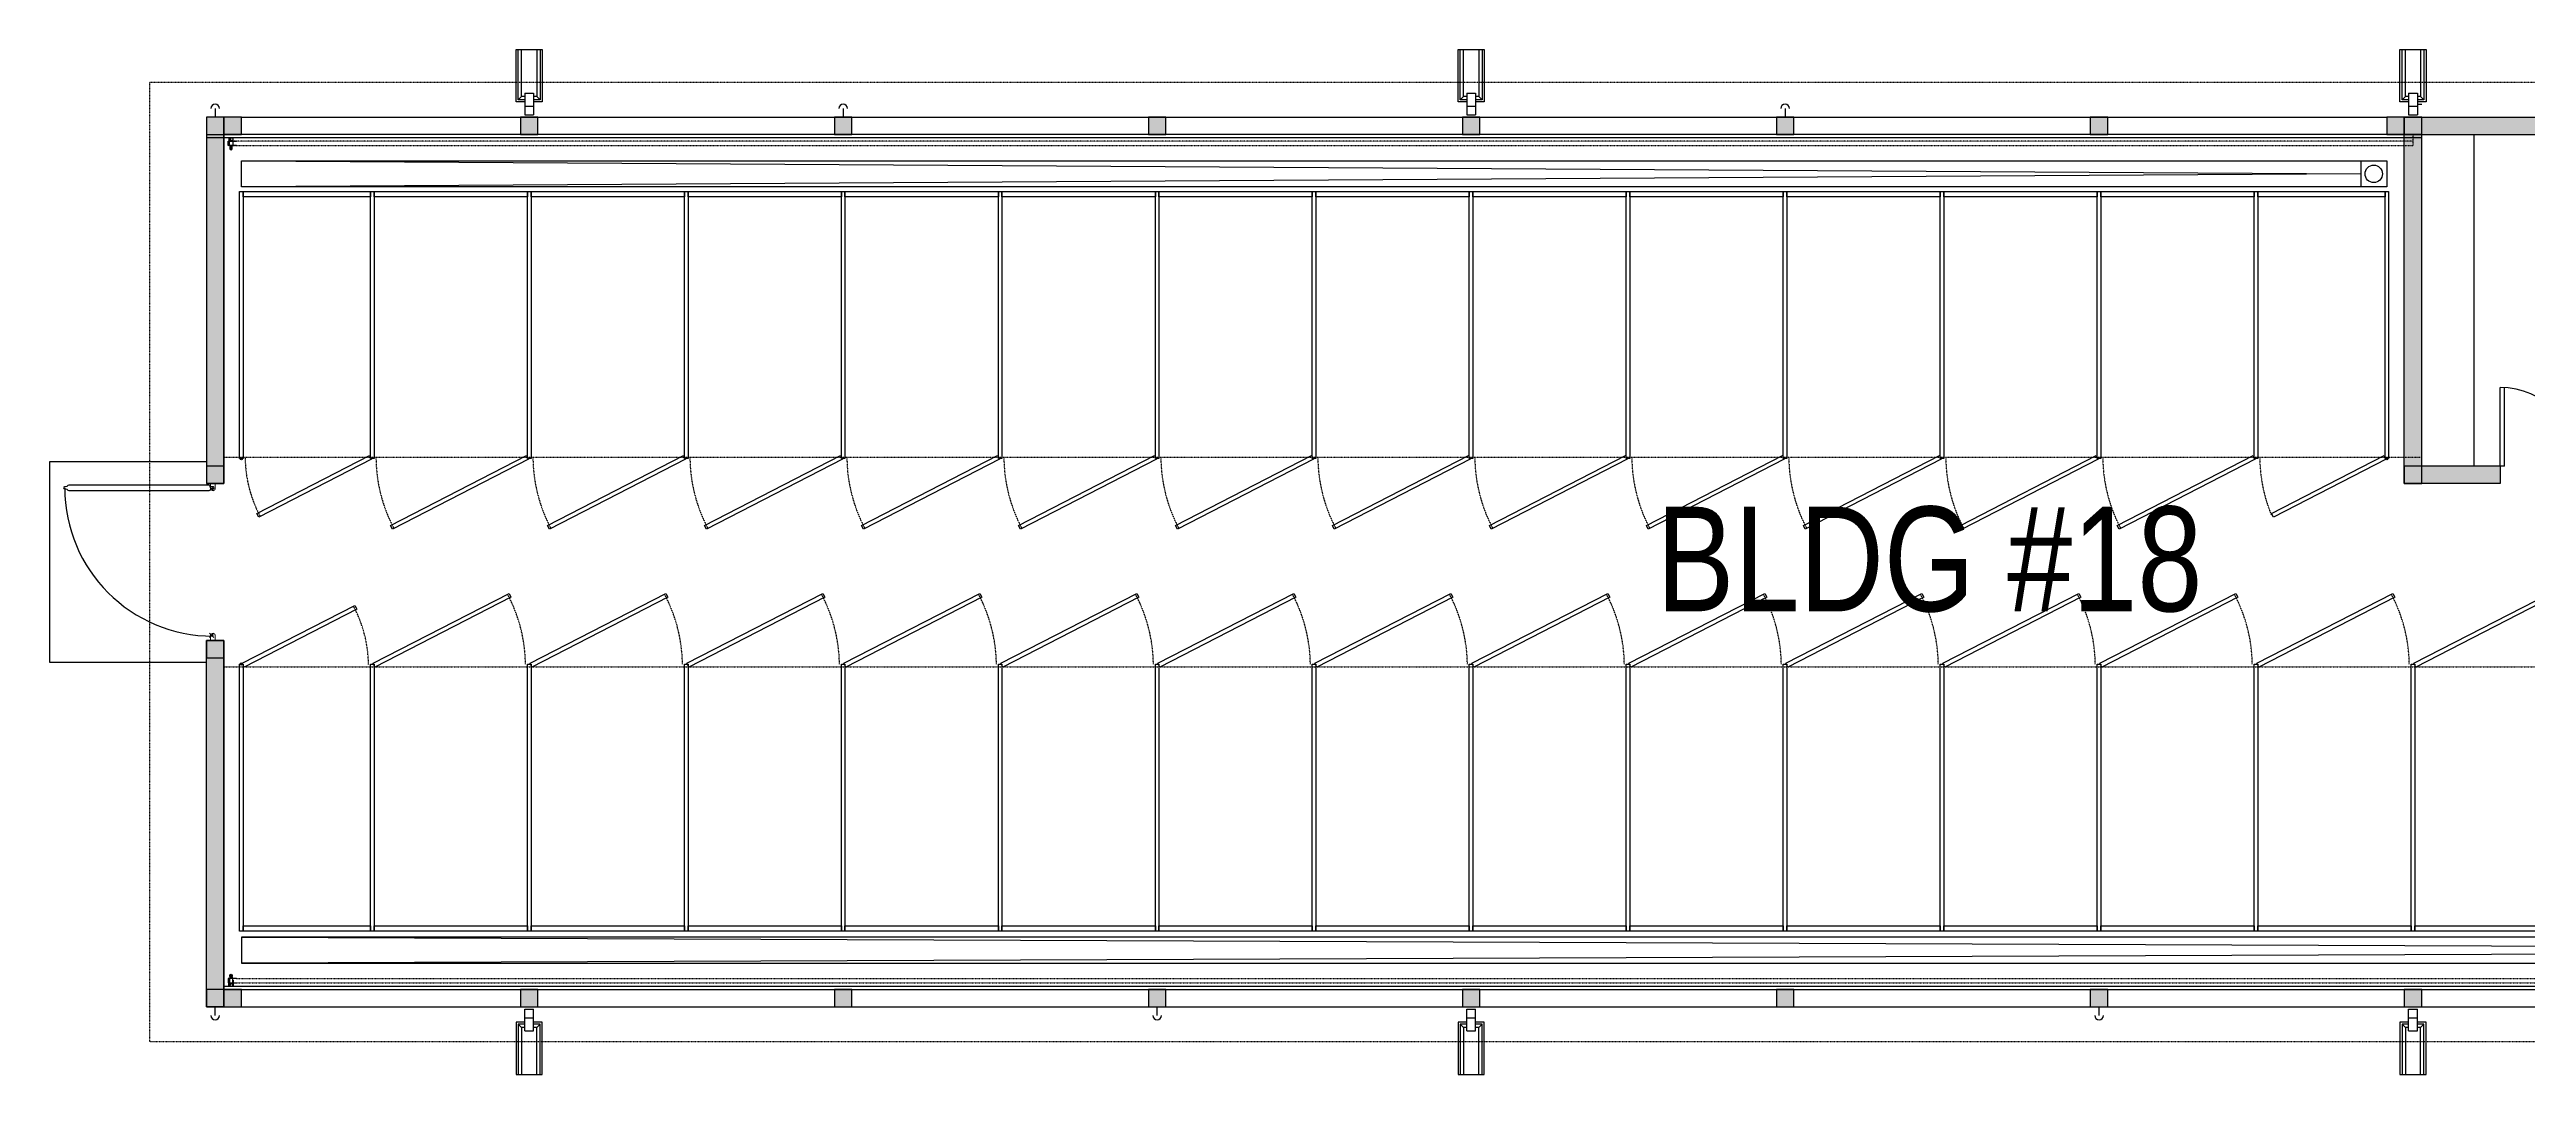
# Model space of a CAD drawing. Header units: inches. Extents: x -625442 to 34963, y -27993 to 66986.
# Drawn here: x -326942 to -325806, y 32348 to 32818 of the extents above; entities that cross this region are included whole.
import ezdxf

# ---------------------------------------------------------------- set-up
doc = ezdxf.new("R2010")
doc.units = ezdxf.units.IN
doc.header["$LTSCALE"] = 0.5
doc.header["$MEASUREMENT"] = 0
doc.header["$PDMODE"] = 35
doc.linetypes.add('HIDDEN', pattern=[0.375, 0.25, -0.125])
for name, color, linetype in [('0-TEXT', 30, 'Continuous'), ('A-ANNO-SYMB', 254, 'Continuous'), ('A-ANNO-TEXT', 30, 'Continuous'), ('A-BLDG-ELEV-HIDN', 252, 'HIDDEN'), ('A-DOOR', 51, 'Continuous'), ('A-FLOR-BELO-LGHT', 143, 'Continuous'), ('A-FLOR-BELO-MEDM', 145, 'Continuous'), ('A-FLOR-LVLM', 145, 'Continuous'), ('A-WALL-OTLN', 90, 'Continuous'), ('D-OUTLINE-MED.', 113, 'Continuous'), ('E-HATCH 30', 7, 'Continuous'), ('P-FURNITURE', 201, 'Continuous')]:
    doc.layers.add(name, color=color, linetype=linetype)
doc.styles.add('1-8T', font='Arial.ttf', dxfattribs={"width": 0.8, "height": 24})
doc.styles.get("Standard").update_dxf_attribs({"font": 'Arial.ttf'})

# ---------------------------------------------------------------- blocks, each defined once
blk = doc.blocks.new('RSWMBM')
blk.add_line((-8.1, -8.7), (8.3, -8.7))
blk.add_point((0, 0))
blk.add_text('U', height=12, rotation=180).set_placement((4.2, 3.4))

msp = doc.modelspace()

# ---------------------------------------------------------------- hatches: boundary and pattern name
at = {"layer": 'A-ANNO-SYMB', "ltscale": 0.5}
h = msp.add_hatch(color=256, dxfattribs=at)
h.dxf.hatch_style = 1
h.paths.add_polyline_path([(-326862.25266, 32626.58712), (-326870.25266, 32626.58712), (-326870.25266, 32618.58712), (-326865.60701, 32618.58712), (-326862.25266, 32618.58712)])
h.paths.add_polyline_path([(-326862.25266, 32546.58712), (-326870.25266, 32546.58712), (-326870.25266, 32538.58712), (-326862.25266, 32538.58712)])
h.paths.add_polyline_path([(-326870.25266, 32778.58711), (-326862.25266, 32778.58711), (-326862.25266, 32786.58711), (-326870.25266, 32786.58711)])
h.paths.add_polyline_path([(-326726.25266, 32778.58711), (-326718.25266, 32778.58711), (-326718.25266, 32786.58711), (-326726.25266, 32786.58711)])
h.paths.add_polyline_path([(-326582.25266, 32778.58711), (-326574.25266, 32778.58711), (-326574.25266, 32786.58711), (-326582.25266, 32786.58711)])
h.paths.add_polyline_path([(-326438.25266, 32778.58711), (-326430.25266, 32778.58711), (-326430.25266, 32786.58711), (-326438.25266, 32786.58711)])
h.paths.add_polyline_path([(-326294.25266, 32778.58711), (-326286.25266, 32778.58711), (-326286.25266, 32786.58711), (-326294.25266, 32786.58711)])
h.paths.add_polyline_path([(-326150.25266, 32778.58711), (-326142.25266, 32778.58711), (-326142.25266, 32786.58711), (-326150.25266, 32786.58711)])
h.paths.add_polyline_path([(-326006.25266, 32778.58711), (-325998.25266, 32778.58711), (-325998.25266, 32786.58711), (-326006.25266, 32786.58711)])
h.paths.add_polyline_path([(-325862.25266, 32778.58711), (-325854.25266, 32778.58711), (-325854.25266, 32786.58711), (-325862.25266, 32786.58711)])
h.paths.add_polyline_path([(-325718.25266, 32778.58711), (-325710.25266, 32778.58711), (-325710.25266, 32786.58711), (-325718.25266, 32786.58711)], flags=17)
h.paths.add_polyline_path([(-325574.25266, 32778.58711), (-325566.25266, 32778.58711), (-325566.25266, 32786.58711), (-325574.25266, 32786.58711)], flags=17)
h.paths.add_polyline_path([(-325430.25266, 32778.58711), (-325422.25266, 32778.58711), (-325422.25266, 32786.58711), (-325430.25266, 32786.58711)], flags=17)
h.paths.add_polyline_path([(-325286.25266, 32778.58711), (-325278.25266, 32778.58711), (-325278.25266, 32786.58711), (-325286.25266, 32786.58711)], flags=17)
h.paths.add_polyline_path([(-325286.25266, 32378.58711), (-325278.25266, 32378.58711), (-325278.25266, 32386.58711), (-325286.25266, 32386.58711)])
h.paths.add_polyline_path([(-325430.25266, 32378.58711), (-325422.25266, 32378.58711), (-325422.25266, 32386.58711), (-325430.25266, 32386.58711)])
h.paths.add_polyline_path([(-325574.25266, 32378.58711), (-325566.25266, 32378.58711), (-325566.25266, 32386.58711), (-325574.25266, 32386.58711)])
h.paths.add_polyline_path([(-325718.25266, 32378.58711), (-325710.25266, 32378.58711), (-325710.25266, 32386.58711), (-325718.25266, 32386.58711)])
h.paths.add_polyline_path([(-326006.25266, 32378.58711), (-325998.25266, 32378.58711), (-325998.25266, 32386.58711), (-326006.25266, 32386.58711)])
h.paths.add_polyline_path([(-325862.25266, 32378.58711), (-325854.25266, 32378.58711), (-325854.25266, 32386.58711), (-325862.25266, 32386.58711)])
h.paths.add_polyline_path([(-326294.25266, 32378.58711), (-326286.25266, 32378.58711), (-326286.25266, 32386.58711), (-326294.25266, 32386.58711)])
h.paths.add_polyline_path([(-326150.25266, 32378.58711), (-326142.25266, 32378.58711), (-326142.25266, 32386.58711), (-326150.25266, 32386.58711)])
h.paths.add_polyline_path([(-326438.25266, 32378.58711), (-326430.25266, 32378.58711), (-326430.25266, 32386.58711), (-326438.25266, 32386.58711)])
h.paths.add_polyline_path([(-326726.25266, 32378.58711), (-326718.25266, 32378.58711), (-326718.25266, 32386.58711), (-326726.25266, 32386.58711)])
h.paths.add_polyline_path([(-326582.25266, 32378.58711), (-326574.25266, 32378.58711), (-326574.25266, 32386.58711), (-326582.25266, 32386.58711)])
h.paths.add_polyline_path([(-326870.25266, 32378.58711), (-326862.25266, 32378.58711), (-326862.25266, 32386.58711), (-326870.25266, 32386.58711)])
h.paths.add_polyline_path([(-325286.25266, 32538.58712), (-325278.25266, 32538.58712), (-325278.25266, 32546.58712), (-325286.25266, 32546.58712)])
h.paths.add_polyline_path([(-325286.25266, 32618.58712), (-325278.25266, 32618.58712), (-325278.25266, 32626.58712), (-325286.25266, 32626.58712)])
h.paths.add_polyline_path([(-325718.25266, 32618.58712), (-325710.25266, 32618.58712), (-325710.25266, 32626.58712), (-325718.25266, 32626.58712)])
h.paths.add_polyline_path([(-325574.25266, 32618.58712), (-325566.25266, 32618.58712), (-325566.25266, 32626.58712), (-325574.25266, 32626.58712)])
h.paths.add_polyline_path([(-325430.25266, 32618.58712), (-325422.25266, 32618.58712), (-325422.25266, 32626.58712), (-325430.25266, 32626.58712)])
h.paths.add_polyline_path([(-325862.25266, 32618.58749), (-325854.25266, 32618.58749), (-325854.25266, 32626.58749), (-325862.25266, 32626.58749)])
h.paths.add_polyline_path([(-326862.25266, 32778.58712), (-326854.25266, 32778.58712), (-326854.25266, 32786.58712), (-326862.25266, 32786.58712)])
h.paths.add_polyline_path([(-326862.25266, 32378.58712), (-326854.25266, 32378.58712), (-326854.25266, 32386.58712), (-326862.25266, 32386.58712)])
h.paths.add_polyline_path([(-325294.25266, 32378.58712), (-325286.25266, 32378.58712), (-325286.25266, 32386.58712), (-325294.25266, 32386.58712)])
h.paths.add_polyline_path([(-325870.25266, 32778.58712), (-325862.25266, 32778.58712), (-325862.25266, 32786.58712), (-325870.25266, 32786.58712)])
h = msp.add_hatch(color=256, dxfattribs=at)
h.dxf.hatch_style = 1
h.paths.add_polyline_path([(-325718.25266, 32786.58712), (-325854.25266, 32786.58712), (-325854.25266, 32778.58712), (-325718.25266, 32778.58712)])
h = msp.add_hatch(color=256, dxfattribs=at)
h.dxf.hatch_style = 1
h.paths.add_polyline_path([(-325718.25266, 32626.58712), (-325782.25266, 32626.58712), (-325782.25266, 32618.58712), (-325718.25266, 32618.58712)])
h.paths.add_polyline_path([(-325278.25266, 32778.58712), (-325286.25266, 32778.58712), (-325286.25266, 32626.58712), (-325278.25266, 32626.58712)])
h.paths.add_polyline_path([(-326870.25266, 32626.58712), (-326862.25266, 32626.58712), (-326862.25266, 32778.58712), (-326870.25266, 32778.58712)])
h.paths.add_polyline_path([(-325286.25266, 32538.58712), (-325278.25266, 32538.58712), (-325278.25266, 32386.58712), (-325286.25266, 32386.58712)])
h.paths.add_polyline_path([(-326870.25266, 32538.58712), (-326862.25266, 32538.58712), (-326862.25266, 32386.58712), (-326870.25266, 32386.58712)])
h = msp.add_hatch(color=256, dxfattribs=at)
h.dxf.hatch_style = 1
h.paths.add_polyline_path([(-325854.25267, 32778.58712), (-325862.25267, 32778.58712), (-325862.25266, 32626.58749), (-325854.25266, 32626.58749)])
h = msp.add_hatch(color=256, dxfattribs=at)
h.dxf.hatch_style = 1
h.paths.add_polyline_path([(-325818.25266, 32626.58712), (-325854.25266, 32626.58749), (-325854.25266, 32618.58749), (-325818.25266, 32618.58712)])

# ---------------------------------------------------------------- linework, layer by layer
at = {"layer": '0-TEXT', "ltscale": 0.5}
msp.add_line((-325830.25267, 32626.58704), (-325830.25267, 32778.58704), dxfattribs=at)
at = {"layer": 'A-BLDG-ELEV-HIDN', "ltscale": 0.5}
for p, q in [((-325858.25266, 32775.58712), (-326858.25266, 32775.58712)), ((-326862.25266, 32630.58712), (-325855.00266, 32630.58712)), ((-326862.25266, 32534.58712), (-325286.25266, 32534.58712)), ((-326856.49686, 32389.58712), (-325290.25266, 32389.58712))]:
    msp.add_line(p, q, dxfattribs=at)
msp.add_lwpolyline([(-326896.25266, 32802.58712), (-325252.25266, 32802.58712), (-325252.25266, 32362.58712), (-326896.25266, 32362.58712)], close=True, dxfattribs=at)
at = {"layer": 'A-BLDG-ELEV-HIDN', "ltscale": 0.5, "flags": 128}
msp.add_lwpolyline([(-326858.25266, 32773.58712), (-325858.25266, 32773.58712), (-325858.25266, 32778.58712)], dxfattribs=at)
at = {"layer": 'A-BLDG-ELEV-HIDN', "ltscale": 0.5}
msp.add_lwpolyline([(-326856.49686, 32391.58712), (-325290.25266, 32391.58712), (-325290.25266, 32388.08712)], dxfattribs=at)
for centre, radius, start, end in [((-326794.25266, 32630.99428), 58.29296, 180.78781919, 207.99641693), ((-326722.25266, 32630.99428), 70.29296, 180.78781919, 207.99641693), ((-326650.25266, 32630.99428), 70.29296, 180.78781919, 207.99641693), ((-326578.25266, 32630.99428), 70.29296, 180.78781919, 207.99641693), ((-326506.25266, 32630.99428), 70.29296, 180.78781919, 207.99641693), ((-326434.25266, 32630.99428), 70.29296, 180.78781919, 207.99641693), ((-326362.25266, 32630.99428), 70.29296, 180.78781919, 207.99641693), ((-326290.25266, 32630.99428), 70.29296, 180.78781919, 207.99641693), ((-326218.25266, 32630.99428), 70.29296, 180.78781919, 207.99641693), ((-326146.25266, 32630.99428), 70.29296, 180.78781919, 207.99641693), ((-326074.25266, 32630.99428), 70.29296, 180.78781919, 207.99641693), ((-326002.25266, 32630.99428), 70.29296, 180.78781919, 207.99641693), ((-325930.25266, 32630.99428), 70.29296, 180.78781919, 207.99641693), ((-325858.25266, 32630.99428), 70.29296, 180.78781919, 202.58308491), ((-326854.25266, 32534.84065), 58.29296, 0.78781919, 27.99641693), ((-326794.25266, 32534.84065), 70.29296, 0.78781919, 27.99641693), ((-326722.25266, 32534.84065), 70.29296, 0.78781919, 27.99641693), ((-326650.25266, 32534.84065), 70.29296, 0.78781919, 27.99641693), ((-326578.25266, 32534.84065), 70.29296, 0.78781919, 27.99641693), ((-326506.25266, 32534.84065), 70.29296, 0.78781919, 27.99641693), ((-326434.25266, 32534.84065), 70.29296, 0.78781919, 27.99641693), ((-326362.25266, 32534.84065), 70.29296, 0.78781919, 27.99641693), ((-326290.25266, 32534.84065), 70.29296, 0.78781919, 27.99641693), ((-326218.25266, 32534.84065), 70.29296, 0.78781919, 27.99641693), ((-326146.25266, 32534.84065), 70.29296, 0.78781919, 27.99641693), ((-326074.25266, 32534.84065), 70.29296, 0.78781919, 27.99641693), ((-326002.25266, 32534.84065), 70.29296, 0.78781919, 27.99641693), ((-325930.25266, 32534.84065), 70.29296, 0.78781919, 27.99641693)]:
    msp.add_arc(centre, radius, start, end, dxfattribs=at)
at = {"layer": 'A-DOOR', "ltscale": 0.5}
for p, q in [((-325818.25266, 32626.58712), (-325818.25266, 32662.58712)), ((-325816.25266, 32626.58712), (-325816.25266, 32662.58712)), ((-325816.25266, 32626.58712), (-325818.25266, 32626.58712))]:
    msp.add_line(p, q, dxfattribs=at)
msp.add_arc((-325818.25266, 32626.58712), 36, 0, 90, dxfattribs=at)
at = {"layer": 'A-FLOR-BELO-LGHT', "ltscale": 0.5}
for p, q in [((-326854.25266, 32786.58712), (-325870.25266, 32786.58712)), ((-326727.25266, 32794.58712), (-326725.75266, 32796.08712)), ((-326718.75266, 32796.08712), (-326717.25266, 32794.58712)), ((-326295.25266, 32794.58712), (-326293.75266, 32796.08712)), ((-326286.75266, 32796.08712), (-326285.25266, 32794.58712)), ((-325863.25266, 32794.58712), (-325861.75266, 32796.08712)), ((-325856.25266, 32792.58712), (-325854.25266, 32792.58712)), ((-325854.75266, 32796.08712), (-325853.25266, 32794.58712)), ((-326870.25266, 32628.58712), (-326942.25266, 32628.58712)), ((-326942.25266, 32628.58712), (-326942.25266, 32536.58712)), ((-326942.25266, 32536.58712), (-326870.25266, 32536.58712)), ((-326854.25266, 32378.58712), (-325294.25266, 32378.58712)), ((-326727.25266, 32370.58712), (-326725.75266, 32369.08712)), ((-326718.75266, 32369.08712), (-326717.25266, 32370.58712)), ((-326295.25266, 32370.58712), (-326293.75266, 32369.08712)), ((-326286.75266, 32369.08712), (-326285.25266, 32370.58712)), ((-325863.25266, 32370.58712), (-325861.75266, 32369.08712)), ((-325854.75266, 32369.08712), (-325853.25266, 32370.58712))]:
    msp.add_line(p, q, dxfattribs=at)
for points in [[(-326724.25266, 32794.58712), (-326727.25266, 32794.58712), (-326727.25266, 32817.58712)], [(-326724.25266, 32796.08712), (-326725.75266, 32796.08712), (-326725.75266, 32817.58712)], [(-326717.25266, 32817.58712), (-326717.25266, 32794.58712), (-326720.25266, 32794.58712)], [(-326718.75266, 32817.58712), (-326718.75266, 32796.08712), (-326720.25266, 32796.08712)], [(-326292.25266, 32794.58712), (-326295.25266, 32794.58712), (-326295.25266, 32817.58712)], [(-326292.25266, 32796.08712), (-326293.75266, 32796.08712), (-326293.75266, 32817.58712)], [(-326285.25266, 32817.58712), (-326285.25266, 32794.58712), (-326288.25266, 32794.58712)], [(-326286.75266, 32817.58712), (-326286.75266, 32796.08712), (-326288.25266, 32796.08712)], [(-325860.25266, 32794.58712), (-325863.25266, 32794.58712), (-325863.25266, 32817.58712)], [(-325860.25266, 32796.08712), (-325861.75266, 32796.08712), (-325861.75266, 32817.58712)], [(-325853.25266, 32817.58712), (-325853.25266, 32794.58712), (-325856.25266, 32794.58712)], [(-325854.75266, 32817.58712), (-325854.75266, 32796.08712), (-325856.25266, 32796.08712)], [(-326856.49686, 32773.58712), (-326860.25266, 32773.58712), (-326860.25266, 32775.58712), (-326856.49686, 32775.58712)], [(-326856.49686, 32391.58712), (-326860.25266, 32391.58712), (-326860.25266, 32389.58712), (-326856.49686, 32389.58712)], [(-326724.25266, 32370.58712), (-326727.25266, 32370.58712), (-326727.25266, 32347.58712)], [(-326724.25266, 32369.08712), (-326725.75266, 32369.08712), (-326725.75266, 32347.58712)], [(-326717.25266, 32347.58712), (-326717.25266, 32370.58712), (-326720.25266, 32370.58712)], [(-326718.75266, 32347.58712), (-326718.75266, 32369.08712), (-326720.25266, 32369.08712)], [(-326292.25266, 32370.58712), (-326295.25266, 32370.58712), (-326295.25266, 32347.58712)], [(-326292.25266, 32369.08712), (-326293.75266, 32369.08712), (-326293.75266, 32347.58712)], [(-326285.25266, 32347.58712), (-326285.25266, 32370.58712), (-326288.25266, 32370.58712)], [(-326286.75266, 32347.58712), (-326286.75266, 32369.08712), (-326288.25266, 32369.08712)], [(-325860.25266, 32370.58712), (-325863.25266, 32370.58712), (-325863.25266, 32347.58712)], [(-325860.25266, 32369.08712), (-325861.75266, 32369.08712), (-325861.75266, 32347.58712)], [(-325853.25266, 32347.58712), (-325853.25266, 32370.58712), (-325856.25266, 32370.58712)], [(-325854.75266, 32347.58712), (-325854.75266, 32369.08712), (-325856.25266, 32369.08712)]]:
    msp.add_lwpolyline(points, dxfattribs=at)
at = {"layer": 'A-FLOR-BELO-LGHT', "ltscale": 0.5, "flags": 128}
for points in [[(-325854.25266, 32777.08712), (-326870.25266, 32777.08712)], [(-325854.25266, 32778.58712), (-326862.25266, 32778.58712)], [(-326862.25266, 32388.08712), (-325286.25266, 32388.08712)], [(-326862.25266, 32386.58712), (-325286.25266, 32386.58712)]]:
    msp.add_lwpolyline(points, dxfattribs=at)
at = {"layer": 'A-FLOR-BELO-LGHT', "ltscale": 0.5}
for points in [[(-326860.00266, 32774.33712), (-326859.75266, 32774.33712), (-326859.75266, 32777.08712), (-326860.00266, 32777.08712)], [(-326859.75266, 32775.83712), (-326858.25266, 32775.83712), (-326858.25266, 32773.33712), (-326859.75266, 32773.33712)], [(-326858.25266, 32774.33712), (-326858.00266, 32774.33712), (-326858.00266, 32777.08712), (-326858.25266, 32777.08712)], [(-326860.00266, 32390.83712), (-326859.75266, 32390.83712), (-326859.75266, 32388.08712), (-326860.00266, 32388.08712)], [(-326859.75266, 32389.33712), (-326858.25266, 32389.33712), (-326858.25266, 32391.83712), (-326859.75266, 32391.83712)], [(-326858.25266, 32390.83712), (-326858.00266, 32390.83712), (-326858.00266, 32388.08712), (-326858.25266, 32388.08712)]]:
    msp.add_lwpolyline(points, close=True, dxfattribs=at)
for points in [[(-326859.50266, 32772.10299, 1), (-326858.50266, 32772.10299), (-326858.50266, 32772.60299, 1), (-326859.50266, 32772.60299)], [(-326859.25266, 32772.10299, 1), (-326858.75266, 32772.10299), (-326858.75266, 32772.60299, 1), (-326859.25266, 32772.60299)], [(-326859.12766, 32773.08712, -0.1270166538), (-326858.87766, 32773.08712), (-326858.87766, 32773.33712), (-326859.12766, 32773.33712)], [(-326859.50266, 32393.07124, -1), (-326858.50266, 32393.07124), (-326858.50266, 32392.57124, -1), (-326859.50266, 32392.57124)], [(-326859.25266, 32393.07124, -1), (-326858.75266, 32393.07124), (-326858.75266, 32392.57124, -1), (-326859.25266, 32392.57124)], [(-326859.12766, 32392.08712, 0.1270166538), (-326858.87766, 32392.08712), (-326858.87766, 32391.83712), (-326859.12766, 32391.83712)]]:
    msp.add_lwpolyline(points, format="xyb", close=True, dxfattribs=at)
at = {"layer": 'A-FLOR-BELO-MEDM', "ltscale": 0.5}
for points in [[(-326724.25266, 32793.58712), (-326728.25266, 32793.58712), (-326728.25266, 32817.58712), (-326716.25266, 32817.58712), (-326716.25266, 32793.58712), (-326720.25266, 32793.58712)], [(-326292.25266, 32793.58712), (-326296.25266, 32793.58712), (-326296.25266, 32817.58712), (-326284.25266, 32817.58712), (-326284.25266, 32793.58712), (-326288.25266, 32793.58712)], [(-325860.25266, 32793.58712), (-325864.25266, 32793.58712), (-325864.25266, 32817.58712), (-325852.25266, 32817.58712), (-325852.25266, 32793.58712), (-325856.25266, 32793.58712)], [(-326724.25266, 32371.58712), (-326728.25266, 32371.58712), (-326728.25266, 32347.58712), (-326716.25266, 32347.58712), (-326716.25266, 32371.58712), (-326720.25266, 32371.58712)], [(-326292.25266, 32371.58712), (-326296.25266, 32371.58712), (-326296.25266, 32347.58712), (-326284.25266, 32347.58712), (-326284.25266, 32371.58712), (-326288.25266, 32371.58712)], [(-325860.25266, 32371.58712), (-325864.25266, 32371.58712), (-325864.25266, 32347.58712), (-325852.25266, 32347.58712), (-325852.25266, 32371.58712), (-325856.25266, 32371.58712)]]:
    msp.add_lwpolyline(points, dxfattribs=at)
for points in [[(-326854.25266, 32766.53892), (-325870.25266, 32766.58712), (-325870.25266, 32754.58712), (-326854.25266, 32754.58712)], [(-326854.25266, 32398.58712), (-325294.25266, 32398.58712), (-325294.25266, 32410.58712), (-326854.25266, 32410.58712)]]:
    msp.add_lwpolyline(points, close=True, dxfattribs=at)
at = {"layer": 'A-FLOR-LVLM'}
for p, q in [((-326724.25266, 32797.58712), (-326720.25266, 32797.58712)), ((-326724.25266, 32797.58712), (-326724.25266, 32791.58712)), ((-326720.25266, 32797.58712), (-326720.25266, 32791.58712)), ((-326292.25266, 32797.58712), (-326288.25266, 32797.58712)), ((-326292.25266, 32797.58712), (-326292.25266, 32791.58712)), ((-326288.25266, 32797.58712), (-326288.25266, 32791.58712)), ((-325860.25266, 32797.58712), (-325856.25266, 32797.58712)), ((-325860.25266, 32797.58712), (-325860.25266, 32791.58712)), ((-325856.25266, 32797.58712), (-325856.25266, 32791.58712)), ((-326724.25266, 32370.58712), (-326724.25266, 32373.58712)), ((-326724.25266, 32367.58712), (-326724.25266, 32373.58712)), ((-326724.25266, 32367.58712), (-326720.25266, 32367.58712)), ((-326720.25266, 32370.58712), (-326720.25266, 32373.58712)), ((-326720.25266, 32367.58712), (-326720.25266, 32373.58712)), ((-326292.25266, 32367.58712), (-326292.25266, 32373.58712)), ((-326292.25266, 32367.58712), (-326288.25266, 32367.58712)), ((-326288.25266, 32367.58712), (-326288.25266, 32373.58712)), ((-325860.25266, 32367.58712), (-325860.25266, 32373.58712)), ((-325860.25266, 32367.58712), (-325856.25266, 32367.58712)), ((-325856.25266, 32367.58712), (-325856.25266, 32373.58712))]:
    msp.add_line(p, q, dxfattribs=at)
at = {"layer": 'A-WALL-OTLN', "ltscale": 0.5}
for p, q in [((-326866.25266, 32790.58712), (-326866.25266, 32786.58712)), ((-326578.25266, 32790.58712), (-326578.25266, 32786.58712)), ((-326146.25266, 32790.58712), (-326146.25266, 32786.58712)), ((-325818.25266, 32626.58712), (-325818.25266, 32618.58712)), ((-326866.25266, 32374.58712), (-326866.25266, 32378.58712)), ((-326434.25266, 32374.58712), (-326434.25266, 32378.58712)), ((-326002.25266, 32374.58712), (-326002.25266, 32378.58712))]:
    msp.add_line(p, q, dxfattribs=at)
at = {"layer": 'A-WALL-OTLN'}
for p, q in [((-326724.25266, 32791.58712), (-326724.25266, 32787.58712)), ((-326724.25266, 32791.58712), (-326720.25266, 32791.58712)), ((-326724.25266, 32787.58712), (-326720.25266, 32787.58712)), ((-326720.25266, 32791.58712), (-326720.25266, 32787.58712)), ((-326292.25266, 32791.58712), (-326292.25266, 32787.58712)), ((-326292.25266, 32791.58712), (-326288.25266, 32791.58712)), ((-326292.25266, 32787.58712), (-326288.25266, 32787.58712)), ((-326288.25266, 32791.58712), (-326288.25266, 32787.58712)), ((-325860.25266, 32791.58712), (-325860.25266, 32787.58712)), ((-325860.25266, 32791.58712), (-325856.25266, 32791.58712)), ((-325860.25266, 32787.58712), (-325856.25266, 32787.58712)), ((-325856.25266, 32791.58712), (-325856.25266, 32787.58712)), ((-326724.25266, 32373.58712), (-326724.25266, 32377.58712)), ((-326724.25266, 32377.58712), (-326720.25266, 32377.58712)), ((-326720.25266, 32373.58712), (-326720.25266, 32377.58712)), ((-326292.25266, 32373.58712), (-326292.25266, 32377.58712)), ((-326292.25266, 32377.58712), (-326288.25266, 32377.58712)), ((-326288.25266, 32373.58712), (-326288.25266, 32377.58712)), ((-325860.25266, 32373.58712), (-325860.25266, 32377.58712)), ((-325860.25266, 32377.58712), (-325856.25266, 32377.58712)), ((-325856.25266, 32373.58712), (-325856.25266, 32377.58712)), ((-326724.25266, 32373.58712), (-326720.25266, 32373.58712)), ((-326292.25266, 32373.58712), (-326288.25266, 32373.58712)), ((-325860.25266, 32373.58712), (-325856.25266, 32373.58712))]:
    msp.add_line(p, q, dxfattribs=at)
at = {"layer": 'A-WALL-OTLN', "ltscale": 0.5}
for points in [[(-326870.25266, 32778.58712), (-326862.25266, 32778.58712), (-326862.25266, 32786.58712), (-326870.25266, 32786.58712)], [(-326870.25266, 32618.58712), (-326862.25266, 32618.58712), (-326862.25266, 32786.58712), (-326870.25266, 32786.58712)], [(-326862.25266, 32778.58712), (-326854.25266, 32778.58712), (-326854.25266, 32786.58712), (-326862.25266, 32786.58712)], [(-326726.25266, 32778.58712), (-326718.25266, 32778.58712), (-326718.25266, 32786.58712), (-326726.25266, 32786.58712)], [(-326582.25266, 32778.58712), (-326574.25266, 32778.58712), (-326574.25266, 32786.58712), (-326582.25266, 32786.58712)], [(-326438.25266, 32778.58712), (-326430.25266, 32778.58712), (-326430.25266, 32786.58712), (-326438.25266, 32786.58712)], [(-326294.25266, 32778.58712), (-326286.25266, 32778.58712), (-326286.25266, 32786.58712), (-326294.25266, 32786.58712)], [(-326150.25266, 32778.58712), (-326142.25266, 32778.58712), (-326142.25266, 32786.58712), (-326150.25266, 32786.58712)], [(-326006.25266, 32778.58712), (-325998.25266, 32778.58712), (-325998.25266, 32786.58712), (-326006.25266, 32786.58712)], [(-325870.25266, 32778.58712), (-325862.25266, 32778.58712), (-325862.25266, 32786.58712), (-325870.25266, 32786.58712)], [(-325862.25266, 32778.58712), (-325854.25266, 32778.58712), (-325854.25266, 32786.58712), (-325862.25266, 32786.58712)], [(-326859.75266, 32777.08712), (-326858.25266, 32777.08712), (-326858.25266, 32775.83712), (-326859.75266, 32775.83712), (-326859.75266, 32776.21212), (-326859.25266, 32776.21212), (-326859.25266, 32776.71212), (-326859.75266, 32776.71212)], [(-326870.25266, 32618.58712), (-326862.25266, 32618.58712), (-326862.25266, 32626.58712), (-326870.25266, 32626.58712)], [(-325862.25266, 32618.58749), (-325854.25266, 32618.58749), (-325854.25266, 32626.58749), (-325862.25266, 32626.58749)], [(-326870.25266, 32546.58712), (-326862.25266, 32546.58712), (-326862.25266, 32378.58712), (-326870.25266, 32378.58712)], [(-326870.25266, 32538.58712), (-326862.25266, 32538.58712), (-326862.25266, 32546.58712), (-326870.25266, 32546.58712)], [(-326859.75266, 32388.08712), (-326858.25266, 32388.08712), (-326858.25266, 32389.33712), (-326859.75266, 32389.33712), (-326859.75266, 32388.96212), (-326859.25266, 32388.96212), (-326859.25266, 32388.46212), (-326859.75266, 32388.46212)], [(-326870.25266, 32378.58712), (-326862.25266, 32378.58712), (-326862.25266, 32386.58712), (-326870.25266, 32386.58712)], [(-326862.25266, 32378.58712), (-326854.25266, 32378.58712), (-326854.25266, 32386.58712), (-326862.25266, 32386.58712)], [(-326726.25266, 32378.58712), (-326718.25266, 32378.58712), (-326718.25266, 32386.58712), (-326726.25266, 32386.58712)], [(-326582.25266, 32378.58712), (-326574.25266, 32378.58712), (-326574.25266, 32386.58712), (-326582.25266, 32386.58712)], [(-326438.25266, 32378.58712), (-326430.25266, 32378.58712), (-326430.25266, 32386.58712), (-326438.25266, 32386.58712)], [(-326294.25266, 32378.58712), (-326286.25266, 32378.58712), (-326286.25266, 32386.58712), (-326294.25266, 32386.58712)], [(-326150.25266, 32378.58712), (-326142.25266, 32378.58712), (-326142.25266, 32386.58712), (-326150.25266, 32386.58712)], [(-326006.25266, 32378.58712), (-325998.25266, 32378.58712), (-325998.25266, 32386.58712), (-326006.25266, 32386.58712)], [(-325862.25266, 32378.58712), (-325854.25266, 32378.58712), (-325854.25266, 32386.58712), (-325862.25266, 32386.58712)]]:
    msp.add_lwpolyline(points, close=True, dxfattribs=at)
for points in [[(-325862.25266, 32786.58712), (-325389.25266, 32786.58712)], [(-325818.25266, 32618.58712), (-325862.25266, 32618.58712), (-325862.25266, 32778.58712)], [(-325818.25266, 32626.58712), (-325854.25266, 32626.58712), (-325854.25266, 32778.58712), (-325389.25266, 32778.58667)]]:
    msp.add_lwpolyline(points, dxfattribs=at)
for centre, start, end in [((-326866.25266, 32790.58712), 0, 180), ((-326578.25266, 32790.58712), 0, 180), ((-326146.25266, 32790.58712), 0, 180), ((-326866.25266, 32374.58712), 180, 0), ((-326434.25266, 32374.58712), 180, 0), ((-326002.25266, 32374.58712), 180, 0)]:
    msp.add_arc(centre, 2, start, end, dxfattribs=at)
at = {"layer": 'D-OUTLINE-MED.', "ltscale": 0.5}
for p, q in [((-326862.25266, 32778.58712), (-326862.25266, 32618.58712)), ((-326862.25266, 32618.58712), (-326870.25266, 32618.58712)), ((-326862.25266, 32546.58712), (-326870.25266, 32546.58712)), ((-326862.25266, 32382.58712), (-326862.25266, 32546.58712)), ((-326862.25266, 32386.58712), (-326864.25266, 32386.58712))]:
    msp.add_line(p, q, dxfattribs=at)
for centre, radius in [((-325876.25266, 32760.58712), 4), ((-326854.25266, 32630.02778), 0.525), ((-325870.25266, 32630.02778), 0.525), ((-326854.25266, 32535.80715), 0.525)]:
    msp.add_circle(centre, radius, dxfattribs=at)
at = {"layer": 'E-HATCH 30', "ltscale": 0.5}
msp.add_line((-325882.25266, 32766.58712), (-325882.25266, 32754.58712), dxfattribs=at)
at = {"layer": 'E-HATCH 30', "ltscale": 0.5, "flags": 128}
for points in [[(-326854.25266, 32766.53892), (-325882.25266, 32760.58712), (-326854.25266, 32754.58712)], [(-326854.25266, 32410.58712), (-325306.25266, 32404.58712), (-326854.25266, 32398.58712)]]:
    msp.add_lwpolyline(points, dxfattribs=at)
at = {"layer": 'P-FURNITURE', "ltscale": 0.5, "flags": 128}
for points in [[(-326855.08266, 32752.46686), (-326853.42266, 32752.46686), (-326853.42266, 32630.02778), (-326855.08266, 32630.02778)], [(-326795.08266, 32750.01996), (-326853.42266, 32750.01996), (-326853.42266, 32752.46686), (-326795.08266, 32752.46686)], [(-326795.08266, 32752.46686), (-326793.42266, 32752.46686), (-326793.42266, 32630.02778), (-326795.08266, 32630.02778)], [(-326723.08266, 32750.01996), (-326793.42266, 32750.01996), (-326793.42266, 32752.46686), (-326723.08266, 32752.46686)], [(-326723.08266, 32752.46686), (-326721.42266, 32752.46686), (-326721.42266, 32630.02778), (-326723.08266, 32630.02778)], [(-326651.08266, 32750.01996), (-326721.42266, 32750.01996), (-326721.42266, 32752.46686), (-326651.08266, 32752.46686)], [(-326651.08266, 32752.46686), (-326649.42266, 32752.46686), (-326649.42266, 32630.02778), (-326651.08266, 32630.02778)], [(-326579.08266, 32750.01996), (-326649.42266, 32750.01996), (-326649.42266, 32752.46686), (-326579.08266, 32752.46686)], [(-326579.08266, 32752.46686), (-326577.42266, 32752.46686), (-326577.42266, 32630.02778), (-326579.08266, 32630.02778)], [(-326507.08266, 32750.01996), (-326577.42266, 32750.01996), (-326577.42266, 32752.46686), (-326507.08266, 32752.46686)], [(-326507.08266, 32752.46686), (-326505.42266, 32752.46686), (-326505.42266, 32630.02778), (-326507.08266, 32630.02778)], [(-326435.08266, 32750.01996), (-326505.42266, 32750.01996), (-326505.42266, 32752.46686), (-326435.08266, 32752.46686)], [(-326435.08266, 32752.46686), (-326433.42266, 32752.46686), (-326433.42266, 32630.02778), (-326435.08266, 32630.02778)], [(-326363.08266, 32750.01996), (-326433.42266, 32750.01996), (-326433.42266, 32752.46686), (-326363.08266, 32752.46686)], [(-326363.08266, 32752.46686), (-326361.42266, 32752.46686), (-326361.42266, 32630.02778), (-326363.08266, 32630.02778)], [(-326291.08266, 32750.01996), (-326361.42266, 32750.01996), (-326361.42266, 32752.46686), (-326291.08266, 32752.46686)], [(-326291.08266, 32752.46686), (-326289.42266, 32752.46686), (-326289.42266, 32630.02778), (-326291.08266, 32630.02778)], [(-326219.08266, 32750.01996), (-326289.42266, 32750.01996), (-326289.42266, 32752.46686), (-326219.08266, 32752.46686)], [(-326219.08266, 32752.46686), (-326217.42266, 32752.46686), (-326217.42266, 32630.02778), (-326219.08266, 32630.02778)], [(-326147.08266, 32750.01996), (-326217.42266, 32750.01996), (-326217.42266, 32752.46686), (-326147.08266, 32752.46686)], [(-326147.08266, 32752.46686), (-326145.42266, 32752.46686), (-326145.42266, 32630.02778), (-326147.08266, 32630.02778)], [(-326075.08266, 32750.01996), (-326145.42266, 32750.01996), (-326145.42266, 32752.46686), (-326075.08266, 32752.46686)], [(-326075.08266, 32752.46686), (-326073.42266, 32752.46686), (-326073.42266, 32630.02778), (-326075.08266, 32630.02778)], [(-326003.08266, 32750.01996), (-326073.42266, 32750.01996), (-326073.42266, 32752.46686), (-326003.08266, 32752.46686)], [(-326003.08266, 32752.46686), (-326001.42266, 32752.46686), (-326001.42266, 32630.02778), (-326003.08266, 32630.02778)], [(-325931.08266, 32750.01996), (-326001.42266, 32750.01996), (-326001.42266, 32752.46686), (-325931.08266, 32752.46686)], [(-325931.08266, 32752.46686), (-325929.42266, 32752.46686), (-325929.42266, 32630.02778), (-325931.08266, 32630.02778)], [(-325871.08266, 32750.01996), (-325929.42266, 32750.01996), (-325929.42266, 32752.46686), (-325871.08266, 32752.46686)], [(-325871.08266, 32752.46686), (-325869.42266, 32752.46686), (-325869.42266, 32630.02778), (-325871.08266, 32630.02778)], [(-326794.61496, 32629.70986), (-326846.31352, 32603.14211), (-326847.19709, 32604.86135), (-326795.49854, 32631.4291)], [(-326722.61496, 32629.70986), (-326784.9857, 32597.65535), (-326785.86928, 32599.37459), (-326723.49854, 32631.4291)], [(-326650.61496, 32629.70986), (-326712.9857, 32597.65535), (-326713.86928, 32599.37459), (-326651.49854, 32631.4291)], [(-326578.61496, 32629.70986), (-326640.9857, 32597.65535), (-326641.86928, 32599.37459), (-326579.49854, 32631.4291)], [(-326506.61496, 32629.70986), (-326568.9857, 32597.65535), (-326569.86928, 32599.37459), (-326507.49854, 32631.4291)], [(-326434.61496, 32629.70986), (-326496.9857, 32597.65535), (-326497.86928, 32599.37459), (-326435.49854, 32631.4291)], [(-326362.61496, 32629.70986), (-326424.9857, 32597.65535), (-326425.86928, 32599.37459), (-326363.49854, 32631.4291)], [(-326290.61496, 32629.70986), (-326352.9857, 32597.65535), (-326353.86928, 32599.37459), (-326291.49854, 32631.4291)], [(-326218.61496, 32629.70986), (-326280.9857, 32597.65535), (-326281.86928, 32599.37459), (-326219.49854, 32631.4291)], [(-326146.61496, 32629.70986), (-326208.9857, 32597.65535), (-326209.86928, 32599.37459), (-326147.49854, 32631.4291)], [(-326074.61496, 32629.70986), (-326136.9857, 32597.65535), (-326137.86928, 32599.37459), (-326075.49854, 32631.4291)], [(-326002.61496, 32629.70986), (-326064.9857, 32597.65535), (-326065.86928, 32599.37459), (-326003.49854, 32631.4291)], [(-325930.61496, 32629.70986), (-325992.9857, 32597.65535), (-325993.86928, 32599.37459), (-325931.49854, 32631.4291)], [(-325870.61496, 32629.70986), (-325922.31272, 32603.14057), (-325923.1963, 32604.85981), (-325871.49854, 32631.4291)], [(-326853.89036, 32536.12507), (-326802.1926, 32562.69436), (-326801.30902, 32560.97512), (-326853.00679, 32534.40583)], [(-326793.89036, 32536.12507), (-326731.51962, 32568.17958), (-326730.63605, 32566.46034), (-326793.00679, 32534.40583)], [(-326721.89036, 32536.12507), (-326659.51962, 32568.17958), (-326658.63605, 32566.46034), (-326721.00679, 32534.40583)], [(-326649.89036, 32536.12507), (-326587.51962, 32568.17958), (-326586.63605, 32566.46034), (-326649.00679, 32534.40583)], [(-326577.89036, 32536.12507), (-326515.51962, 32568.17958), (-326514.63605, 32566.46034), (-326577.00679, 32534.40583)], [(-326505.89036, 32536.12507), (-326443.51962, 32568.17958), (-326442.63605, 32566.46034), (-326505.00679, 32534.40583)], [(-326433.89036, 32536.12507), (-326371.51962, 32568.17958), (-326370.63605, 32566.46034), (-326433.00679, 32534.40583)], [(-326361.89036, 32536.12507), (-326299.51962, 32568.17958), (-326298.63605, 32566.46034), (-326361.00679, 32534.40583)], [(-326289.89036, 32536.12507), (-326227.51962, 32568.17958), (-326226.63605, 32566.46034), (-326289.00679, 32534.40583)], [(-326217.89036, 32536.12507), (-326155.51962, 32568.17958), (-326154.63605, 32566.46034), (-326217.00679, 32534.40583)], [(-326145.89036, 32536.12507), (-326083.51962, 32568.17958), (-326082.63605, 32566.46034), (-326145.00679, 32534.40583)], [(-326073.89036, 32536.12507), (-326011.51962, 32568.17958), (-326010.63605, 32566.46034), (-326073.00679, 32534.40583)], [(-326001.89036, 32536.12507), (-325939.51962, 32568.17958), (-325938.63605, 32566.46034), (-326001.00679, 32534.40583)], [(-325929.89036, 32536.12507), (-325867.51962, 32568.17958), (-325866.63605, 32566.46034), (-325929.00679, 32534.40583)], [(-325857.89036, 32536.12507), (-325795.51962, 32568.17958), (-325794.63605, 32566.46034), (-325857.00679, 32534.40583)], [(-326853.42266, 32413.36807), (-326855.08266, 32413.36807), (-326855.08266, 32535.80715), (-326853.42266, 32535.80715)], [(-326793.42266, 32413.36807), (-326795.08266, 32413.36807), (-326795.08266, 32535.80715), (-326793.42266, 32535.80715)], [(-326721.42266, 32413.36807), (-326723.08266, 32413.36807), (-326723.08266, 32535.80715), (-326721.42266, 32535.80715)], [(-326649.42266, 32413.36807), (-326651.08266, 32413.36807), (-326651.08266, 32535.80715), (-326649.42266, 32535.80715)], [(-326577.42266, 32413.36807), (-326579.08266, 32413.36807), (-326579.08266, 32535.80715), (-326577.42266, 32535.80715)], [(-326505.42266, 32413.36807), (-326507.08266, 32413.36807), (-326507.08266, 32535.80715), (-326505.42266, 32535.80715)], [(-326433.42266, 32413.36807), (-326435.08266, 32413.36807), (-326435.08266, 32535.80715), (-326433.42266, 32535.80715)], [(-326361.42266, 32413.36807), (-326363.08266, 32413.36807), (-326363.08266, 32535.80715), (-326361.42266, 32535.80715)], [(-326289.42266, 32413.36807), (-326291.08266, 32413.36807), (-326291.08266, 32535.80715), (-326289.42266, 32535.80715)], [(-326217.42266, 32413.36807), (-326219.08266, 32413.36807), (-326219.08266, 32535.80715), (-326217.42266, 32535.80715)], [(-326145.42266, 32413.36807), (-326147.08266, 32413.36807), (-326147.08266, 32535.80715), (-326145.42266, 32535.80715)], [(-326073.42266, 32413.36807), (-326075.08266, 32413.36807), (-326075.08266, 32535.80715), (-326073.42266, 32535.80715)], [(-326001.42266, 32413.36807), (-326003.08266, 32413.36807), (-326003.08266, 32535.80715), (-326001.42266, 32535.80715)], [(-325929.42266, 32413.36807), (-325931.08266, 32413.36807), (-325931.08266, 32535.80715), (-325929.42266, 32535.80715)], [(-325857.42266, 32413.36807), (-325859.08266, 32413.36807), (-325859.08266, 32535.80715), (-325857.42266, 32535.80715)], [(-326853.42266, 32415.81497), (-326795.08266, 32415.81497), (-326795.08266, 32413.36807), (-326853.42266, 32413.36807)], [(-326793.42266, 32415.81497), (-326723.08266, 32415.81497), (-326723.08266, 32413.36807), (-326793.42266, 32413.36807)], [(-326721.42266, 32415.81497), (-326651.08266, 32415.81497), (-326651.08266, 32413.36807), (-326721.42266, 32413.36807)], [(-326649.42266, 32415.81497), (-326579.08266, 32415.81497), (-326579.08266, 32413.36807), (-326649.42266, 32413.36807)], [(-326577.42266, 32415.81497), (-326507.08266, 32415.81497), (-326507.08266, 32413.36807), (-326577.42266, 32413.36807)], [(-326505.42266, 32415.81497), (-326435.08266, 32415.81497), (-326435.08266, 32413.36807), (-326505.42266, 32413.36807)], [(-326433.42266, 32415.81497), (-326363.08266, 32415.81497), (-326363.08266, 32413.36807), (-326433.42266, 32413.36807)], [(-326361.42266, 32415.81497), (-326291.08266, 32415.81497), (-326291.08266, 32413.36807), (-326361.42266, 32413.36807)], [(-326289.42266, 32415.81497), (-326219.08266, 32415.81497), (-326219.08266, 32413.36807), (-326289.42266, 32413.36807)], [(-326217.42266, 32415.81497), (-326147.08266, 32415.81497), (-326147.08266, 32413.36807), (-326217.42266, 32413.36807)], [(-326145.42266, 32415.81497), (-326075.08266, 32415.81497), (-326075.08266, 32413.36807), (-326145.42266, 32413.36807)], [(-326073.42266, 32415.81497), (-326003.08266, 32415.81497), (-326003.08266, 32413.36807), (-326073.42266, 32413.36807)], [(-326001.42266, 32415.81497), (-325931.08266, 32415.81497), (-325931.08266, 32413.36807), (-326001.42266, 32413.36807)], [(-325929.42266, 32415.81497), (-325859.08266, 32415.81497), (-325859.08266, 32413.36807), (-325929.42266, 32413.36807)], [(-325857.42266, 32415.81497), (-325787.08266, 32415.81497), (-325787.08266, 32413.36807), (-325857.42266, 32413.36807)]]:
    msp.add_lwpolyline(points, close=True, dxfattribs=at)
at = {"layer": 'P-FURNITURE', "ltscale": 0.5}
msp.add_lwpolyline([(-326869.22569, 32615.43514, 0.2506464417), (-326868.23792, 32615.9635), (-326867.17587, 32616.12858, 0.8565738161), (-326867.17587, 32617.11671), (-326868.23792, 32617.28179, 0.2506464418), (-326869.22569, 32617.81014), (-326933.33358, 32617.81014, 0.2506464418), (-326934.32135, 32617.28179), (-326935.3834, 32617.11671, 0.8565738161), (-326935.3834, 32616.12858), (-326934.32135, 32615.9635, 0.2506464417), (-326933.33358, 32615.43514)], format="xyb", close=True, dxfattribs=at)
msp.add_arc((-326867.25266, 32616.62264), 68.05395, 180, 270, dxfattribs=at)

# ---------------------------------------------------------------- block references
at = {"xscale": 0.2769285968734039, "yscale": 0.2769285968734039, "zscale": 0.2769285968734039, "rotation": 180}
msp.add_blockref('RSWMBM', (-326867.85014, 32616.16823), dxfattribs=at)
at = {"xscale": -0.2769285968734039, "yscale": 0.2769285968734039, "zscale": 0.2769285968734039}
msp.add_blockref('RSWMBM', (-326867.85014, 32549.006), dxfattribs=at)

# ---------------------------------------------------------------- texts
at = {"layer": 'A-ANNO-TEXT', "ltscale": 0.5, "style": '1-8T', "width": 0.8}
msp.add_text('BLDG #18', height=48, dxfattribs=at).set_placement((-326205.29771, 32559.98204))

doc.saveas('drawing.dxf')
